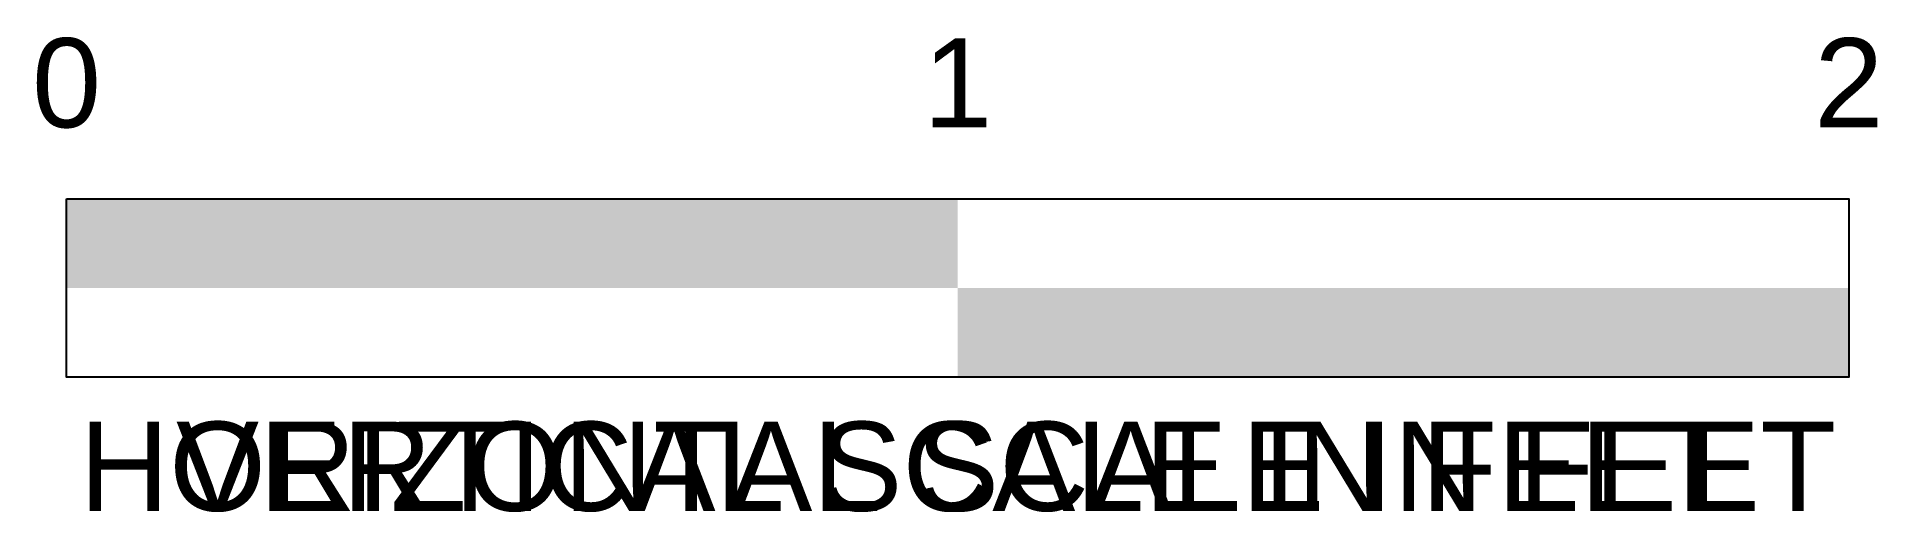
# Model space of a CAD drawing. Extents: x -1.03 to 1.03, y -0.15 to 0.38.
import ezdxf
from ezdxf.enums import TextEntityAlignment as Align

# ---------------------------------------------------------------- set-up
doc = ezdxf.new("R2010")
doc.units = 0
doc.header["$LTSCALE"] = 0.01
doc.header["$MEASUREMENT"] = 0
doc.layers.get('0').update_dxf_attribs({"lineweight": 20})
doc.styles.add('COA', font='arial.ttf')

msp = doc.modelspace()

# ---------------------------------------------------------------- linework, layer by layer
at = {"color": 0, "linetype": 'ByBlock', "lineweight": -2, "transparency": 16777216, "flags": 128}
msp.add_lwpolyline([(-1, 0.2), (1, 0.2), (1, 0), (-1, 0), (-1, 0.2)], close=True, dxfattribs=at)
at = {"color": 0, "linetype": 'ByBlock', "lineweight": -2, "transparency": 16777216}
for points in [[(-1, 0.1), (0, 0.1), (-1, 0.2), (0, 0.2)], [(0, 0), (1, 0), (0, 0.1), (1, 0.1)]]:
    msp.add_solid(points, dxfattribs=at)

# ---------------------------------------------------------------- texts
at = {"color": 0, "linetype": 'ByBlock', "lineweight": -2, "transparency": 16777216, "style": 'COA'}
for s, p in [('0', (-1, 0.25)), ('1', (0, 0.25)), ('2', (1, 0.25))]:
    msp.add_text(s, height=0.1, dxfattribs=at).set_placement(p, align=Align.BOTTOM_CENTER)
for s in ['HORIZONTAL SCALE IN FEET', 'VERTICAL SCALE IN FEET']:
    msp.add_text(s, height=0.1, dxfattribs=at).set_placement((0, -0.05), align=Align.TOP_CENTER)

doc.saveas('drawing.dxf')
